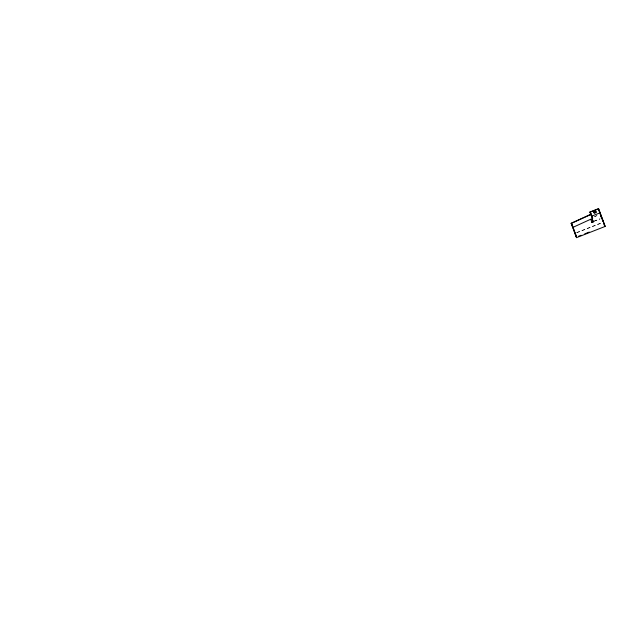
<?xml version="1.0" encoding="UTF-8"?>
<svg xmlns="http://www.w3.org/2000/svg" width="637" height="637" viewBox="0 0 637 637"><rect width="100%" height="100%" fill="white"/><g stroke="black" fill="none" stroke-linecap="round" stroke-linejoin="round"><path stroke-width="0.48" stroke-dasharray="3.19 2.39" d="M594.942 216.365L596.654 215.696M594.058 216.819L598.469 215.083M593.971 221.198L599.974 218.841M593.891 221.326L600.078 218.905M576.835 232.489L602.124 222.568M576.636 232.8L601.567 223.022"/><path stroke-width="0.96" d="M571.134 223.261L590.738 214.303L589.926 212.01L598.541 208.633L605.15 226.43L576.525 237.657L571.134 223.261L572.87 227.393L592.482 218.435L589.926 212.01M576.525 237.657L571.508 223.332L591.128 214.39M590.857 213.626L590.308 212.097L598.183 209.008M593.692 211.627L595.507 210.911C597.745 213.1 593.047 213.777 593.764 211.834M591.662 216.142L600.277 212.766M593.007 221.676L591.908 222.472L593.143 221.987L592.346 219.757L590.985 219.924L591.908 222.472M578.436 236.303L581.151 235.244M584.758 233.827L589.281 232.059M598.509 209.772L599.473 212.065M605.15 226.43L598.541 208.633M590.308 212.097L591.598 215.155M590.738 214.303L592.482 218.435M592.147 219.239L593.111 221.533L592.346 219.391M592.044 219.383L593.143 221.987M571.508 223.332L576.31 236.12M575.028 233.198L576.31 236.247M603.08 221.684L600.237 214.39L601.169 216.994M603.701 223.428L604.632 226.031M591.916 215.919L592.728 218.212M595.563 210.823L593.588 211.595L594.21 213.069L596.176 212.296L595.563 210.823"/></g></svg>
